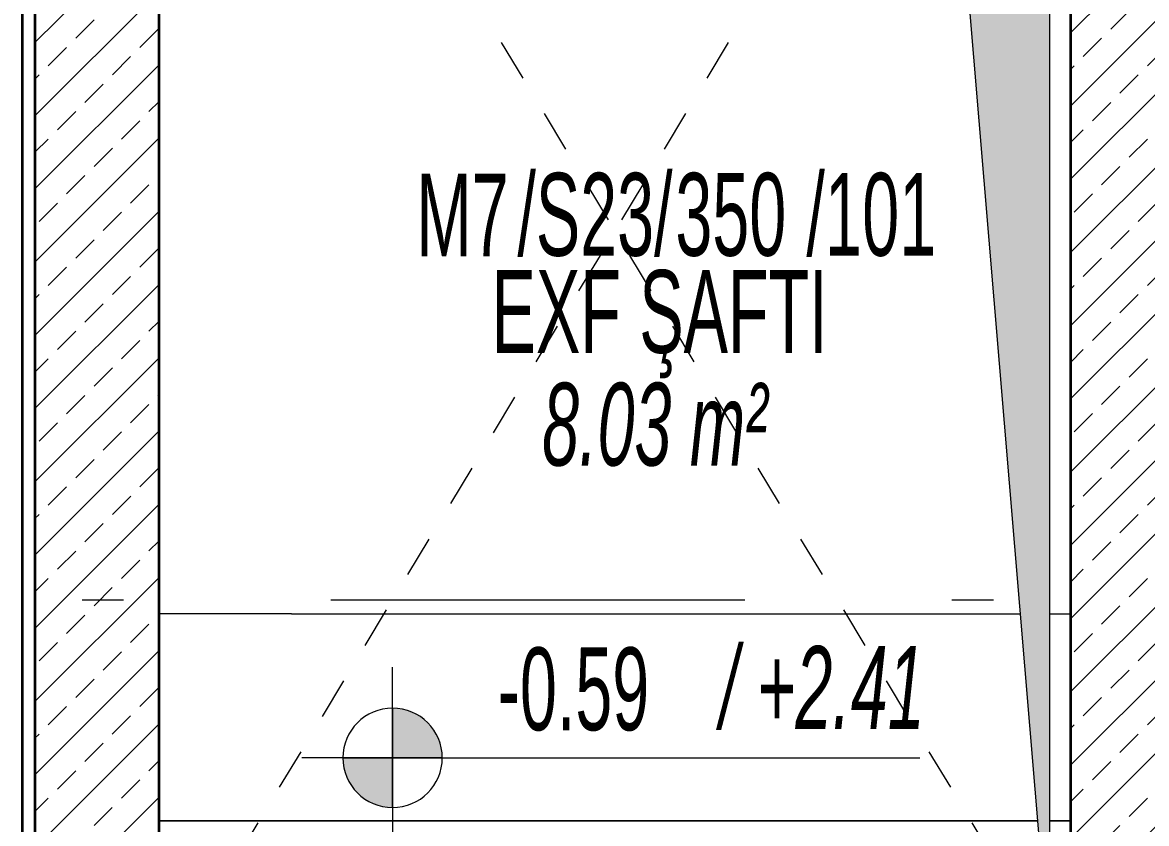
# Model space of a CAD drawing. Header units: metres. Extents: x 8 to 325, y -31 to 15.
# Drawn here: x 143.365 to 146.078, y -8.506 to -6.572 of the extents above; entities that cross this region are included whole.
import ezdxf

# ---------------------------------------------------------------- set-up
doc = ezdxf.new("R2010")
doc.units = ezdxf.units.M
for name, pattern in [('Dash', [0.6, 0.3, -0.3]), ('Dash dot', [2.1, 1, -0.5, 0.1, -0.5]), ('Dot 1_32_', [0.079375, 0, -0.079375])]:
    doc.linetypes.add(name, pattern=pattern)
for name, color, linetype, lineweight in [('A-ALAN', 7, 'Continuous', 9), ('A-DETY', 7, 'Continuous', 9), ('A-DETY-ETKT', 7, 'Continuous', 9), ('A-DETY-KESK', 7, 'Dash', 9), ('A-DETY-KOT', 7, 'Continuous', 9), ('A-DUVR', 7, 'Continuous', 9), ('A-DUVR-TARM', 7, 'Continuous', 35)]:
    doc.layers.add(name, color=color, linetype=linetype, lineweight=lineweight)
doc.layers.add('A-ÇZGI', color=7, linetype='Continuous', lineweight=9, true_color=0x00a600)
doc.styles.add('Arial Narrow_1', font='ARIALN.TTF', dxfattribs={"width": 0.7, "height": 0.2})
doc.styles.add('Arial Narrow_6', font='ARIALN.TTF', dxfattribs={"width": 0.7, "height": 0.2})
doc.styles.add('Arial Narrow_I', font='ARIALNI.TTF', dxfattribs={"width": 0.7, "height": 0.2})
doc.styles.add('Arial Narrow_I_3', font='ARIALNI.TTF', dxfattribs={"width": 0.7, "height": 0.2})
pattern_1 = [(45, (0, 0), (-0.08845199, 0.08845199), []), (45, (0.08846, 0), (-0.08845199, 0.08845199), [0.06255, -0.03127])]

# ---------------------------------------------------------------- blocks, each defined once
blk = doc.blocks.new('IC-TKN-M7-S23-000-10-A1-32-K-T-6C-200_rvt-1-_1_13_4_13_ PERON KATI _FFL_')
at = {"layer": 'A-DUVR-TARM', "lineweight": 9, "true_color": 0x787878}
h = blk.add_hatch(dxfattribs=at)
h.set_pattern_fill('FP_112', color=8, style=0, pattern_type=2)
h.set_pattern_definition(pattern_1)
h.paths.add_polyline_path([(-161.4, -12.25), (-161.1, -12.25), (-161.1, -4.75), (-161.4, -4.75), (-161.4, -12.2172)])
h = blk.add_hatch(dxfattribs=at)
h.set_pattern_fill('FP_112', color=8, style=0, pattern_type=2)
h.set_pattern_definition(pattern_1)
h.paths.add_polyline_path([(-158.7353, -11.75), (-158.6, -11.75), (-158.6, -11.6), (-158.9, -11.6), (-158.9, -11.75)])
h.paths.add_polyline_path([(-158.9, -10.5), (-158.6, -10.5), (-158.6, -5), (-158.9, -5), (-158.9, -9.3599)])
at = {"layer": 'A-DUVR', "lineweight": 35}
for p, q in [((-161.4, -4.75), (-161.4, -12.25)), ((-161.43, -11.95), (-161.43, -5.05)), ((-161.1, -11.75), (-161.1, -5.25)), ((-158.9, -5.25), (-158.9, -10.5))]:
    blk.add_line(p, q, dxfattribs=at)
blk = doc.blocks.new('Generic Models 4 - Generic Models 4-4529019-_1_13_4_13_ PERON KATI _FFL_')
at = {"layer": 'A-ÇZGI', "color": 8, "true_color": 0x808080}
for p, q in [((-161.1, -5.75), (-160.7802, -5.75)), ((-159.2103, -5.75), (-160.7802, -5.75)), ((-158.9, -5.75), (-158.95, -5.75)), ((-160.7802, -8), (-161.1, -8)), ((-160.7802, -8), (-159.0214, -8)), ((-158.95, -8), (-158.9, -8)), ((-161.1, -8.5), (-158.9794, -8.5)), ((-158.9794, -8.5), (-161.1, -8.5)), ((-158.95, -8.5), (-158.9, -8.5)), ((-158.9, -8.5), (-158.95, -8.5))]:
    blk.add_line(p, q, dxfattribs=at)
blk = doc.blocks.new('Şaft Boşluğu Sembolü2 - Şaft Boşluğu Sembolü-4775190-_1_13_4_13_ PERON KATI _FFL_')
at = {"layer": 'A-DETY', "true_color": 0x818181}
blk.add_hatch(color=8, dxfattribs=at).paths.add_polyline_path([(1.4904, -3.0928), (1.4904, 0.4572), (-0.6096, 0.4572), (1.2154, 0.1822), (1.461, -2.7428)])
at = {"layer": 'A-DETY', "linetype": 'Dot 1_32_'}
for p, q in [((-0.6596, 0.5072), (1.5404, -3.1428)), ((1.5404, 0.5072), (-0.6596, -3.1428)), ((-0.6596, 0.5072), (1.5404, 0.5072)), ((-0.6596, -3.1428), (-0.6596, 0.5072)), ((1.5404, 0.5072), (1.5404, -3.1428)), ((1.5404, -3.1428), (-0.6596, -3.1428))]:
    blk.add_line(p, q, dxfattribs=at)
at = {"layer": 'A-DETY'}
for p, q in [((1.4904, 0.4572), (-0.6096, 0.4572)), ((-0.6096, 0.4572), (1.2154, 0.1822)), ((1.4904, -3.0928), (1.4904, 0.4572)), ((1.2154, 0.1822), (1.4904, -3.0928))]:
    blk.add_line(p, q, dxfattribs=at)
blk = doc.blocks.new('Spot Elevations - Plan Kot Sembolü-2589892-_1_13_4_13_ PERON KATI _FFL_')
at = {"layer": 'A-DETY-KOT'}
h = blk.add_hatch(color=256, dxfattribs=at)
edge = h.paths.add_edge_path()
edge.add_arc((0, 0.002969), 0.0012, 0, 90, ccw=False)
edge.add_line((0.0012, 0.002969), (0, 0.002969))
edge.add_line((0, 0.002969), (0, 0.004169))
h = blk.add_hatch(color=256, dxfattribs=at)
edge = h.paths.add_edge_path()
edge.add_line((-0.0012, 0.002969), (0, 0.002969))
edge.add_line((0, 0.002969), (0, 0.001769))
edge.add_arc((0, 0.002969), 0.0012, 180, 270, ccw=False)
for p, q in [((0, 0.002969), (0, 0.005156)), ((0, 0.004169), (0, 0.002969)), ((0, 0.002969), (0, 0.004169)), ((0, 0.002969), (-0.002188, 0.002969)), ((0, 0.002969), (-0.0012, 0.002969)), ((-0.0012, 0.002969), (0, 0.002969)), ((0, 0.002969), (0.012733, 0.002969)), ((0, 0.002969), (0, 0.000781)), ((0, 0.001769), (0, 0.002969)), ((0, 0.002969), (0.0012, 0.002969)), ((0, 0.002969), (0, 0.001769)), ((0.0012, 0.002969), (0, 0.002969))]:
    blk.add_line(p, q, dxfattribs=at)
for start, end in [(90, 180), (0, 90), (180, 270), (270, 360)]:
    blk.add_arc((0, 0.002969), 0.0012, start, end, dxfattribs=at)

msp = doc.modelspace()

# ---------------------------------------------------------------- linework, layer by layer
at = {"layer": 'A-ALAN', "color": 8, "true_color": 0x808080, "flags": 128}
msp.add_lwpolyline([(143.6947, -8.9), (145.8947, -8.9), (145.8947, -5.25), (143.6947, -5.25)], close=True, dxfattribs=at)
at = {"layer": 'A-DETY-KESK', "linetype": 'Dash dot'}
msp.add_line((294.2087, -7.9668), (142.343, -7.9668), dxfattribs=at)

# ---------------------------------------------------------------- block references
at = {"lineweight": 5}
msp.add_blockref('IC-TKN-M7-S23-000-10-A1-32-K-T-6C-200_rvt-1-_1_13_4_13_ PERON KATI _FFL_', (304.7947, 0), dxfattribs=at)
at = {"layer": 'A-DETY'}
msp.add_blockref('Şaft Boşluğu Sembolü2 - Şaft Boşluğu Sembolü-4775190-_1_13_4_13_ PERON KATI _FFL_', (144.3543, -5.7572), dxfattribs=at)
at = {"layer": 'A-DETY-KOT', "xscale": 99.99999999999993, "yscale": 99.99999999999993, "zscale": 99.99999999999993}
msp.add_blockref('Spot Elevations - Plan Kot Sembolü-2589892-_1_13_4_13_ PERON KATI _FFL_', (144.2581, -8.6447), dxfattribs=at)
at = {"layer": 'A-ÇZGI', "color": 8, "true_color": 0x808080}
msp.add_blockref('Generic Models 4 - Generic Models 4-4529019-_1_13_4_13_ PERON KATI _FFL_', (304.7947, 0), dxfattribs=at)

# ---------------------------------------------------------------- texts
at = {"layer": 'A-DETY-ETKT', "char_height": 0.2, "line_spacing_factor": 0.949189}
for s, insert, width, attachment_point, style in [('\\pxqr,t2.1,4.2,6.3,8.4,10.5,12.6,14.7,16.8,18.9,21,23.1,25.2,27.3,29.4,31.5,33.6,35.7,37.8,39.9,42,44.1,46.2,48.3,50.4,52.5,54.6,56.7,58.8,60.9,63,65.1,67.2;{M7}', (144.5382, -7.0365), 0.2268, 6, 'Arial Narrow_1'), ('\\pxqr,t2.1,4.2,6.3,8.4,10.5,12.6,14.7,16.8,18.9,21,23.1,25.2,27.3,29.4,31.5,33.6,35.7,37.8,39.9,42,44.1,46.2,48.3,50.4,52.5,54.6,56.7,58.8,60.9,63,65.1,67.2;{/S23/}', (144.9341, -7.0365), 0.3892, 6, 'Arial Narrow_1'), ('\\pxqc,t2.1,4.2,6.3,8.4,10.5,12.6,14.7,16.8,18.9,21,23.1,25.2,27.3,29.4,31.5,33.6,35.7,37.8,39.9,42,44.1,46.2,48.3,50.4,52.5,54.6,56.7,58.8,60.9,63,65.1,67.2;{350}', (145.0747, -7.0365), 0.2828, 5, 'Arial Narrow_1'), ('\\pxqr,t2.1,4.2,6.3,8.4,10.5,12.6,14.7,16.8,18.9,21,23.1,25.2,27.3,29.4,31.5,33.6,35.7,37.8,39.9,42,44.1,46.2,48.3,50.4,52.5,54.6,56.7,58.8,60.9,63,65.1,67.2;{/1}', (145.391, -7.0365), 0.1386, 6, 'Arial Narrow_1'), ('\\pxt2.1,4.2,6.3,8.4,10.5,12.6,14.7,16.8,18.9,21,23.1,25.2,27.3,29.4,31.5,33.6,35.7,37.8,39.9,42,44.1,46.2,48.3,50.4,52.5,54.6,56.7,58.8,60.9,63,65.1,67.2;{01}', (145.392, -7.0365), 0.1897, 4, 'Arial Narrow_1'), ('\\pt0.42,0.84,1.26,1.68,2.1,2.52,2.94,3.36,3.78,4.2,4.62,5.04,5.46,5.88,6.3,6.72,7.14,7.56,7.98,8.4,8.82,9.24,9.66,10.08,10.5,10.92,11.34,11.76,12.18,12.6,13.02,13.44;EXF ŞAFTI', (144.9029, -7.3005), 0.8477, 5, 'Arial Narrow_1'), ('\\pt0.42,0.84,1.26,1.68,2.1,2.52,2.94,3.36,3.78,4.2,4.62,5.04,5.46,5.88,6.3,6.72,7.14,7.56,7.98,8.4,8.82,9.24,9.66,10.08,10.5,10.92,11.34,11.76,12.18,12.6,13.02,13.44;8.03 m²', (144.8911, -7.5433), 0.5649, 5, 'Arial Narrow_I')]:
    msp.add_mtext(s, dxfattribs=dict(at, insert=insert, width=width, attachment_point=attachment_point, style=style))
at = {"layer": 'A-DETY-KOT', "char_height": 0.2, "attachment_point": 1, "line_spacing_factor": 0.974696}
for s, insert, width, style in [('-0.59', (144.5123, -8.0812), 0.434727, 'Arial Narrow_6'), ('/ +2.41', (145.0479, -8.0779), 0.58946, 'Arial Narrow_I_3')]:
    msp.add_mtext(s, dxfattribs=dict(at, insert=insert, width=width, style=style))

doc.saveas('drawing.dxf')
